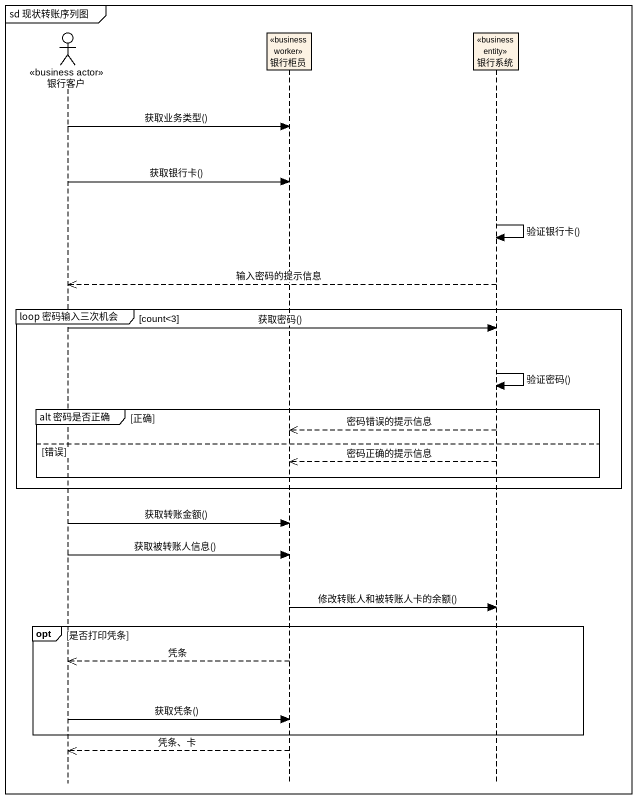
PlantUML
@startuml
mainframe sd 现状转账序列图
hide footbox
actor 银行客户 <<business actor>>
participant 银行柜员 <<business worker>>
participant 银行系统 <<business entity>>

银行客户 -> 银行柜员 : 获取业务类型()
银行客户 -> 银行柜员 : 获取银行卡()
银行系统 -> 银行系统 : 验证银行卡()
银行系统 -->> 银行客户 : 输入密码的提示信息
group loop 密码输入三次机会 [count<3]
  银行客户 -> 银行系统 : 获取密码()
  银行系统 -> 银行系统 : 验证密码()
  group alt 密码是否正确 [正确]
    银行系统 -->> 银行柜员 : 密码错误的提示信息
  else 错误
    银行系统 -->> 银行柜员 : 密码正确的提示信息
  end
end
银行客户 -> 银行柜员 : 获取转账金额()
银行客户 -> 银行柜员 : 获取被转账人信息()
银行柜员 -> 银行系统 : 修改转账人和被转账人卡的余额()
opt 是否打印凭条
  银行柜员 -->> 银行客户 : 凭条
  银行客户 -> 银行柜员 : 获取凭条()
end
银行柜员 -->> 银行客户 : 凭条、卡
@enduml
